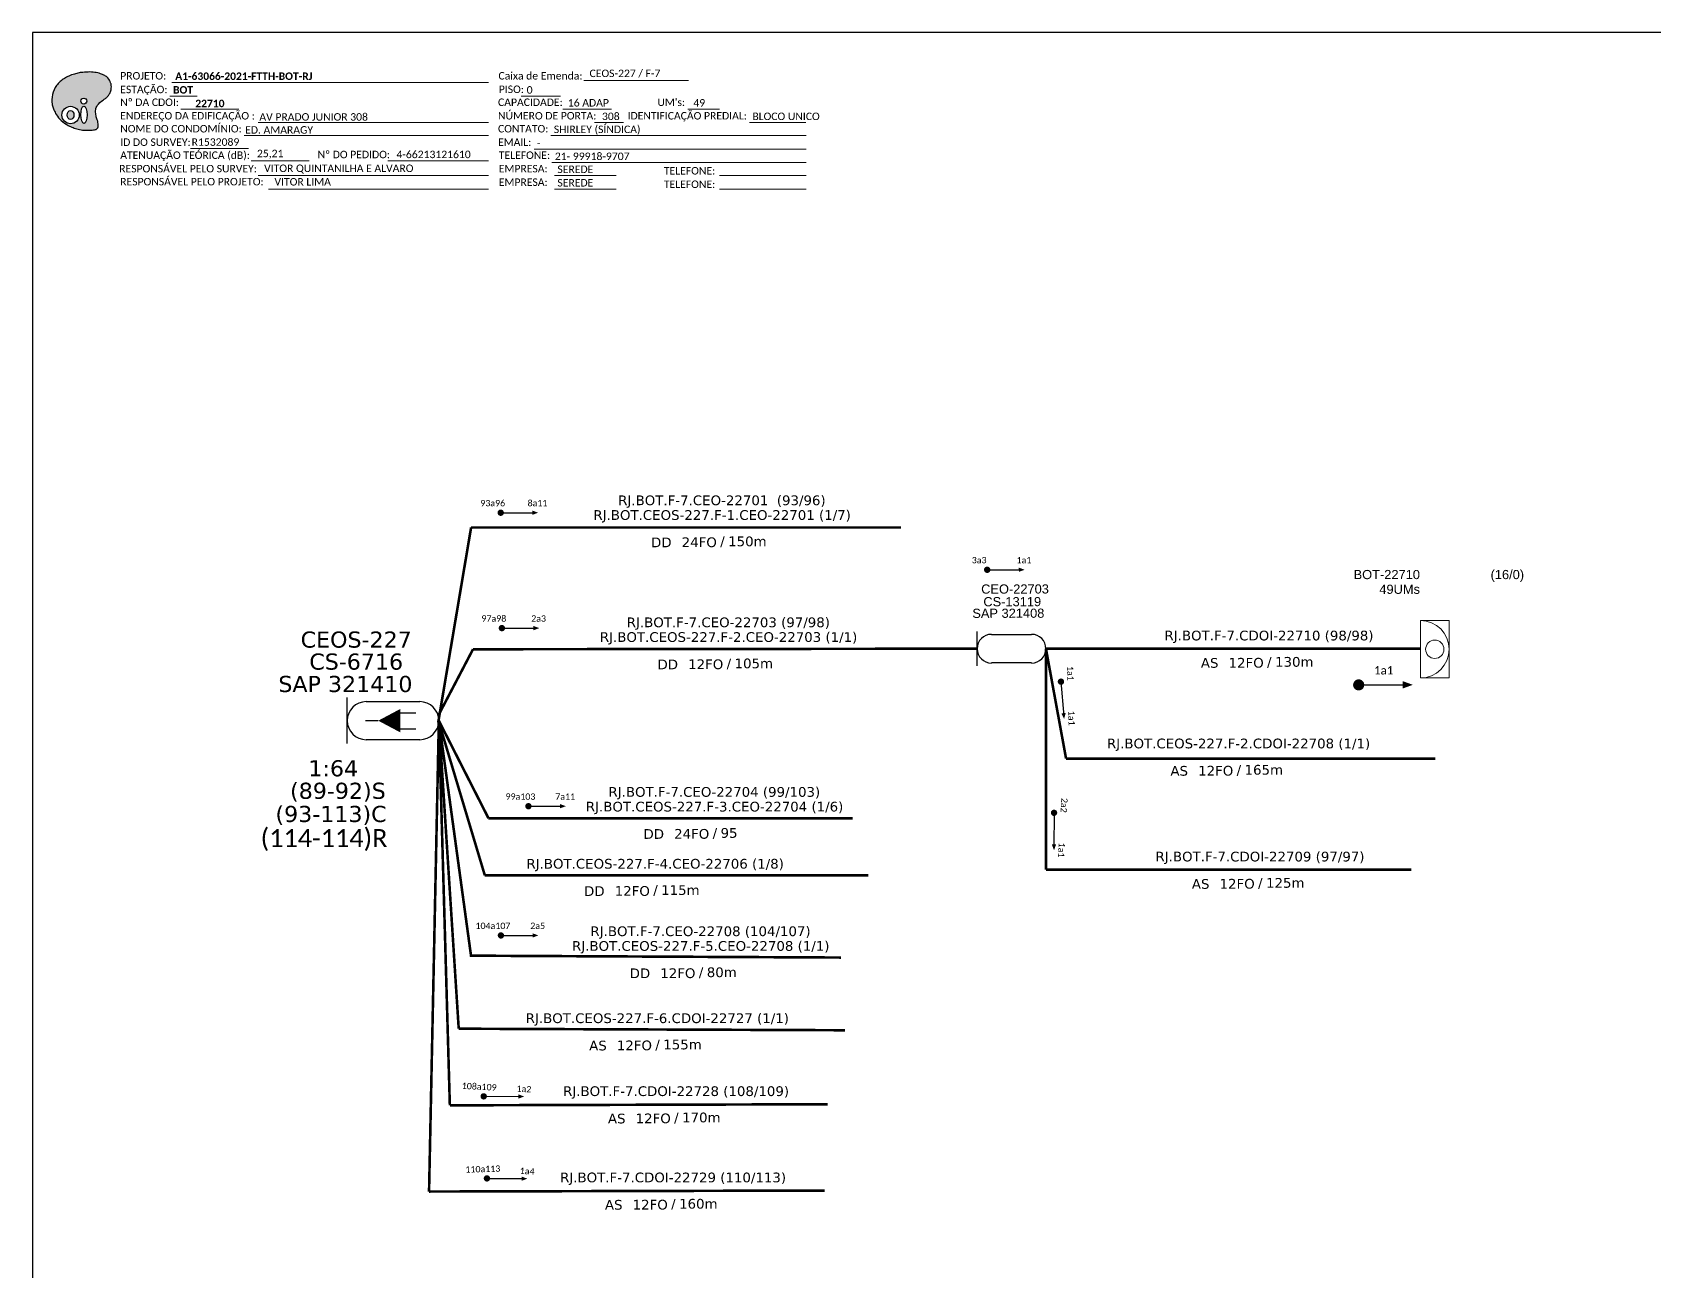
# Model space of a CAD drawing. Extents: x -89 to 3108, y 705 to 1299.
# Drawn here: x -89.3 to 299.7, y 1002 to 1299 of the extents above; entities that cross this region are included whole.
import ezdxf
from ezdxf.enums import TextEntityAlignment as Align

# ---------------------------------------------------------------- set-up
doc = ezdxf.new("R2010")
doc.units = 0
for name, color, linetype, lineweight in [("20.0-LEGENDA DOS CDO'S", 1, 'Continuous', 0), ('20.1-CDO_INTERIOR', 1, 'Continuous', 0), ('40.1-ETIQUETAS', 1, 'Continuous', 20)]:
    doc.layers.add(name, color=color, linetype=linetype, lineweight=lineweight)
for name, color, linetype in [('20.4-CEOS', 1, 'Continuous'), ('CAP a instalar', 1, 'Continuous'), ('SETA', 7, 'Continuous')]:
    doc.layers.add(name, color=color, linetype=linetype)
doc.styles.add('ARIAL', font='arial.ttf')
doc.styles.add('siredit', font='verdana.ttf')
doc.styles.get("Standard").update_dxf_attribs({"font": 'arial.ttf'})
doc.styles.add('WMF-Calibri0', font='calibri.ttf')
doc.styles.add('WMF-Calibri1', font='calibrib.ttf')
doc.linetypes.add('FENCELINE1', pattern='A,0.25,-0.1,[133,ltypeshp.shx,S=0.1,R=0,X=-0.1,Y=0],-0.1,1', length=1.45)

# ---------------------------------------------------------------- blocks, each defined once
blk = doc.blocks.new('OI')
h = blk.add_hatch(color=40)
edge = h.paths.add_edge_path()
edge.add_spline(control_points=[(4.35, -0.67), (3.92, -0.99), (3.26, -1.5), (2.81, -2.59), (2.9, -3.5), (3.06, -4.27), (3.31, -4.85), (3.37, -5.39), (3.4, -5.88), (3.2, -6.4), (2.54, -6.61), (1.65, -6.63), (0.55, -6.67), (-0.56, -6.42), (-1.61, -6.14), (-2.77, -5.61), (-3.92, -4.77), (-4.89, -3.7), (-5.34, -2.65), (-5.6, -1.94), (-5.85, -0.96), (-5.71, 0.47), (-5.1, 2.02), (-4.14, 3.02), (-3.3, 3.61), (-2.37, 4.16), (-1.36, 4.44), (-0.56, 4.7), (0.79, 4.85), (2.24, 4.97), (3.79, 4.57), (4.67, 4.21), (5.44, 3.65), (5.76, 2.99), (6.03, 2.21), (6.01, 1.46), (5.72, 0.64), (5.31, 0.08), (4.88, -0.38), (4.51, -0.55), (4.35, -0.67)], knot_values=[0, 0, 0, 0, 1.60434, 2.417191, 3.427595, 4.282808, 4.776746, 5.304182, 5.888771, 6.258406, 6.858137, 7.79129, 8.986195, 10.124242, 11.187857, 12.242908, 13.953784, 15.414161, 16.515391, 17.349188, 17.675853, 19.552021, 21.515531, 22.568638, 23.63245, 24.621084, 25.782718, 26.745347, 27.142653, 29.870543, 31.004649, 31.921532, 32.709589, 33.801391, 34.042471, 35.192333, 35.971461, 36.628871, 37.254359, 37.836911, 37.836911, 37.836911, 37.836911], degree=3, periodic=0)
h.paths.add_polyline_path([(1.13, -0.87, -1), (-0.04, -0.87, -1)], flags=16)
edge = h.paths.add_edge_path(flags=16)
edge.add_ellipse((0.56, -3.59), major_axis=(-0.02, 1.71), ratio=0.361305, start_angle=0, end_angle=360)
h.paths.add_polyline_path([(-0.36, -3.62, -1), (-3.8, -3.62, -1)], flags=16)
edge = h.paths.add_edge_path(flags=0)
edge.add_ellipse((-2.08, -3.62), major_axis=(0, 0.885), ratio=0.758294, start_angle=0, end_angle=360)
at = {"color": 40}
for centre, radius in [((-2.08, -3.62), 1.72), ((0.54, -0.87), 0.587)]:
    blk.add_circle(centre, radius, dxfattribs=at)
blk.add_ellipse((-2.08, -3.62), major_axis=(0, 0.885), ratio=0.758294, start_param=-3.141592653589792, end_param=3.141592653589792, dxfattribs=at)
blk.add_ellipse((0.56, -3.59), major_axis=(-0.02, 1.71), ratio=0.361305, dxfattribs=at)
at = {"color": 40, "start_tangent": (-0.800898, -0.598801), "end_tangent": (-0.800898, -0.598801)}
blk.add_spline([(4.35, -0.67), (3.2, -1.78), (2.9, -2.54), (2.92, -3.55), (3.12, -4.38), (3.28, -4.85), (3.37, -5.37), (3.35, -5.95), (3.2, -6.29), (2.66, -6.55), (1.73, -6.63), (0.54, -6.62), (-0.58, -6.41), (-1.6, -6.11), (-2.56, -5.67), (-3.95, -4.67), (-4.89, -3.56), (-5.37, -2.56), (-5.64, -1.78), (-5.72, -1.46), (-5.63, 0.42), (-4.84, 2.22), (-4.13, 2.99), (-3.27, 3.62), (-2.4, 4.09), (-1.3, 4.47), (-0.37, 4.72), (0.02, 4.77), (2.75, 4.8), (3.85, 4.53), (4.69, 4.16), (5.31, 3.68), (5.85, 2.73), (5.93, 2.5), (5.94, 1.35), (5.67, 0.62), (5.29, 0.08), (4.84, -0.36), (4.35, -0.67)], degree=3, dxfattribs=at)
blk = doc.blocks.new('CARIMBO')
at = {"color": 7, "lineweight": 0}
for points in [[(35.66, -16.79), (111.64, -16.79)], [(134.48, -16.3), (159.61, -16.3)], [(35.15, -20.06), (41.7, -20.06)], [(37.81, -23.14), (51.75, -23.14)], [(119.43, -20.02), (128.92, -20.02)], [(129.48, -23.14), (141.1, -23.14)], [(159.42, -23.14), (167.09, -23.14)], [(56.38, -26.37), (111.64, -26.37)], [(137.07, -26.37), (144.01, -26.37)], [(174.24, -26.37), (187.8, -26.37)], [(52.97, -29.48), (111.64, -29.48)], [(126.6, -29.48), (187.83, -29.48)], [(40.13, -32.55), (54.07, -32.55)], [(122.56, -32.72), (187.83, -32.72)], [(54.67, -35.52), (68.61, -35.52)], [(126.84, -35.96), (187.83, -35.96)], [(56.38, -39.07), (111.64, -39.07)], [(58.87, -42.31), (111.64, -42.31)], [(127.45, -39.07), (142.25, -39.07)], [(127.45, -42.31), (142.25, -42.31)], [(167.06, -39.07), (187.83, -39.07)], [(167.06, -42.31), (187.83, -42.31)]]:
    blk.add_lwpolyline(points, dxfattribs=at)
at = {"color": 7, "xscale": 1.213923925163967, "yscale": 1.213923925163967, "zscale": 1.213923925163967, "rotation": 0.1532896023949059}
blk.add_blockref('OI', (13.86, -20.16), dxfattribs=at)
at = {"color": 7, "lineweight": 0, "style": 'WMF-Calibri0'}
for s, height, p in [('PROJETO:', 1.793, (23.26, -16.04)), ('Caixa de Emenda:', 1.7927, (114.02, -16.04)), ('ESTAÇÃO:', 1.793, (23.26, -19.32)), ('PISO:', 1.793, (114.09, -19.28)), ('Nº DA CDOI:', 1.7927, (23.26, -22.39)), ('CAPACIDADE:', 1.7927, (113.91, -22.39)), ('NÚMERO DE PORTA:', 1.7927, (113.91, -25.63)), ("UM's:", 1.793, (152.15, -22.39)), ('ENDEREÇO DA EDIFICAÇÃO :', 1.7927, (23.26, -25.63)), ('NOME DO CONDOMÍNIO:', 1.7927, (23.26, -28.74)), ('CONTATO:', 1.793, (113.91, -28.74)), ('IDENTIFICAÇÃO PREDIAL:', 1.7927, (144.99, -25.63)), ('ID DO SURVEY:', 1.7927, (23.26, -31.97)), ('EMAIL:', 1.793, (113.91, -31.97)), ('ATENUAÇÃO TEÓRICA (dB):', 1.7927, (23.26, -35.09)), ('TELEFONE:', 1.793, (114.09, -35.09)), ('RESPONSÁVEL PELO SURVEY:', 1.7927, (23.02, -38.32)), ('EMPRESA:', 1.793, (114.09, -38.32)), ('TELEFONE:', 1.793, (153.7, -38.83)), ('RESPONSÁVEL PELO PROJETO:', 1.7927, (23.26, -41.44)), ('EMPRESA:', 1.793, (114.09, -41.56)), ('TELEFONE:', 1.793, (153.7, -42.06))]:
    blk.add_text(s, height=height, dxfattribs=at).set_placement(p)
at = {"color": 7, "lineweight": 0, "flags": 8}
for tag, p, style in [('PROJ', (36.46, -16.13), 'WMF-Calibri1'), ('CEOS-XX', (135.87, -15.46), 'WMF-Calibri0'), ('EST', (35.94, -19.41), 'WMF-Calibri1'), ('PISO_PTR', (120.78, -19.42), 'WMF-Calibri0'), ('CAPAC.', (130.66, -22.52), 'WMF-Calibri0'), ("UC'S", (160.78, -22.54), 'WMF-Calibri0'), ('NOME_DO_COND.', (53.23, -29.02), 'WMF-Calibri0'), ('LOGRADOURO', (56.65, -25.91), 'WMF-Calibri0'), ('NOME_DO_CONTATO', (127.3, -28.89), 'WMF-Calibri0'), ('N°', (138.85, -25.77), 'WMF-Calibri0'), ('N°PREDIO', (174.94, -25.77), 'WMF-Calibri0'), ('_ID_', (40.39, -31.94), 'WMF-Calibri0'), ('EMAIL', (123.26, -32.12), 'WMF-Calibri0'), ('O_POTEN', (56.06, -34.68), 'WMF-Calibri0'), ('TELEFONE', (127.55, -35.36), 'WMF-Calibri0'), ('RES_SURVEY', (57.78, -38.23), 'WMF-Calibri0'), ('EMP_RESP_SURVEY', (128.16, -38.47), 'WMF-Calibri0'), ('CONT_RESP_SURVEY', (167.76, -38.47), 'WMF-Calibri0'), ('RES_PROJ', (60.27, -41.47), 'WMF-Calibri0'), ('EMP_RESP_PROJ', (128.16, -41.71), 'WMF-Calibri0'), ('CONT_RESP_PROJ', (167.76, -41.71), 'WMF-Calibri0')]:
    blk.add_attdef(tag, p, '', height=1.79, dxfattribs=dict(at, style=style))
at = {"color": 7, "lineweight": 0, "style": 'WMF-Calibri1', "flags": 8}
blk.add_attdef("N° CDO'S", text='', height=1.79, dxfattribs=at).set_placement((44.78, -22.68), align=Align.CENTER)
blk = doc.blocks.new('ETIQUETA_RS5F')
at = {"layer": '40.1-ETIQUETAS', "color": 0, "style": 'siredit'}
blk.add_text('/', height=1.5, dxfattribs=at).set_placement((1.58, -1.95), align=Align.MIDDLE_RIGHT)
for tag, p in [('ETIQUETA_R_SECUNDARIA', (1.21, 2.1)), ('ETIQUETA_R_PRIMARIA', (1.21, 4.1)), ('F_ATIVAS/F_MORTAS', (1.14, -4.24))]:
    blk.add_attdef(tag, text='', height=1.5, dxfattribs=at).set_placement(p, align=Align.MIDDLE_CENTER)
for tag, p in [('TIPO_CABO', (-6.58, -2.12)), ('CAP_CABO', (0.4, -2.09))]:
    blk.add_attdef(tag, text='', height=1.5, dxfattribs=at).set_placement(p, align=Align.MIDDLE_RIGHT)
blk.add_attdef('METROS', text='', height=1.5, dxfattribs=at).set_placement((2.14, -1.95), align=Align.MIDDLE_LEFT)
for tag, p in [('FUSÃO_1', (0.85, -8.39)), ('FUSÃO_2', (0.85, -10.6)), ('FUSÃO_3', (0.85, -12.93)), ('FUSÃO_4', (0.85, -15.14)), ('FUSÃO_5', (0.85, -17.16))]:
    blk.add_attdef(tag, text='', height=1.5, dxfattribs=at).set_placement(p, align=Align.CENTER)
blk = doc.blocks.new('CDOI_INT')
at = {"layer": '20.1-CDO_INTERIOR', "color": 0, "lineweight": 18}
blk.add_lwpolyline([(4.25, -4.25), (4.25, 4.25), (0, 4.25), (0, -4.25)], close=True, dxfattribs=at)
blk.add_circle((2.12, 0), 1.36, dxfattribs=at)
blk.add_arc((0, 0), 4.25, 270, 90, dxfattribs=at)
at = {"layer": "20.0-LEGENDA DOS CDO'S", "color": 0, "style": 'ARIAL'}
for tag, p in [('CDO_N', (-0.08, 10.38)), ('SPLITER_1', (21.18, 10.38)), ('SPLITER_2', (21.19, 8.68)), ('SAP', (-0.08, 6.23)), ('SURVEY', (-0.08, 8.2)), ('1:XX', (5.94, -2.22)), ('UMS', (5.94, -4.24))]:
    blk.add_attdef(tag, p, '', height=1.36, dxfattribs=at)
blk.add_attdef('FIBRAS_UTILIZADAS', text='', height=1.36, dxfattribs=at).set_placement((15.34, 10.38), align=Align.CENTER)
blk = doc.blocks.new('CEOS_RP_CT_DRT')
at = {"layer": '20.4-CEOS', "color": 0}
for p, q in [((-4.54, 1.19), (-1.19, 1.19)), ((-1.19, -1.19), (-4.54, -1.19))]:
    blk.add_line(p, q, dxfattribs=at)
for points in [[(-5.73, -1.43), (-5.73, 1.44)], [(-3.79, 0), (-4.59, 0)], [(-2.47, 0.48), (-1.45, 0.48)], [(-2.47, -0.52), (-1.45, -0.52)]]:
    blk.add_lwpolyline(points, dxfattribs=at)
blk.add_lwpolyline([(-3.79, 0, 0, 1.47, 0), (-2.41, 0, 1.47, 1.47, 0)], format="xyseb", dxfattribs=at)
for centre, start, end in [((-4.54, 0), 90, 270), ((-1.19, 0), 270, 90)]:
    blk.add_arc(centre, 1.19, start, end, dxfattribs=at)
at = {"layer": '20.4-CEOS', "color": 7, "style": 'siredit'}
for tag, p in [('Nº_DA_CEOS', (-2.86, 5.6)), ('LOCAL', (-2.86, 4.24)), ('SAP', (-2.86, 2.78)), ('RACIO_SPLITAGEM', (-2.86, -1.88)), ('FIBRAS_SPLITTER', (-2.86, -3.58)), ('FIBRAS_TOP_C', (-2.86, -5.08)), ('RESERVA_FINAIS', (-2.86, -6.39))]:
    blk.add_attdef(tag, text='', height=1.01, dxfattribs=at).set_placement(p, align=Align.TOP_CENTER)

msp = doc.modelspace()

# ---------------------------------------------------------------- linework, layer by layer
msp.add_lwpolyline([(-89.32, 705.02), (749.25, 705.02), (749.25, 1299.02), (-89.32, 1299.02), (-89.32, 705.02)])
at = {"color": 7, "lineweight": 0}
msp.add_lwpolyline([(-4.01, 1268.26), (20.14, 1268.26)], dxfattribs=at)
at = {"color": 7, "const_width": 0.762}
for points in [[(22.67, 1183.81, 1), (23.43, 1183.81, 1)], [(139.39, 1170.13, 1), (140.16, 1170.13, 1)], [(22.94, 1156.13, 1), (23.7, 1156.13, 1)], [(157.44, 1143.67, 1), (157.51, 1142.91, 1)], [(29.32, 1113.41, 1), (30.08, 1113.42, 1)], [(155.81, 1112.21, 1), (155.81, 1111.45, 1)], [(22.72, 1082.41, 1), (23.48, 1082.41, 1)], [(18.59, 1043.81, 1), (19.35, 1043.82, 1)], [(19.36, 1024.13, 1), (20.12, 1024.14, 1)]]:
    msp.add_lwpolyline(points, format="xyb", close=True, dxfattribs=at)
at = {"const_width": 1.33}
msp.add_lwpolyline([(228.24, 1142.51, 1), (229.58, 1142.51, 1)], format="xyb", close=True, dxfattribs=at)
msp.add_lwpolyline([(228.24, 1142.51, 1), (229.58, 1142.51, 1)], format="xyb", close=True, dxfattribs=at)
at = {"layer": '20.4-CEOS', "color": 5}
for p, q in [((137.36, 1147.06), (137.36, 1155.35)), ((140.8, 1154.64), (150.43, 1154.64)), ((150.43, 1147.77), (140.8, 1147.77))]:
    msp.add_line(p, q, dxfattribs=at)
for centre, start, end in [((140.8, 1151.2), 90, 270), ((150.43, 1151.2), 270, 90)]:
    msp.add_arc(centre, 3.44, start, end, dxfattribs=at)
at = {"layer": 'CAP a instalar', "color": 7, "linetype": 'FENCELINE1', "ltscale": 6, "const_width": 0.622}
for points in [[(15.94, 1180.26), (8.04, 1133.46)], [(15.94, 1180.26), (119.08, 1180.26)], [(16.4, 1151.06), (137.36, 1151.2)], [(153.87, 1098.2), (153.87, 1151.2)], [(8.04, 1135.1), (16.4, 1151.06)], [(8.2, 1133.93), (5.85, 1020.98)], [(8.04, 1133.46), (8.04, 1133.46)], [(8.19, 1133.62), (19.23, 1096.83)], [(10.84, 1041.66), (8.2, 1133.93)], [(8.2, 1133.93), (12.97, 1060.04)], [(8.2, 1133.93), (20.11, 1110.53)], [(20.11, 1110.53), (107.48, 1110.53)], [(19.23, 1096.83), (111.22, 1096.83)], [(153.87, 1098.2), (241.58, 1098.2)], [(153.87, 1098.2), (241.58, 1098.2)], [(12.97, 1060.04), (105.69, 1059.67)], [(10.84, 1041.66), (101.47, 1041.92)], [(10.84, 1041.66), (101.47, 1041.92)], [(5.85, 1020.98), (100.75, 1021.22)], [(5.85, 1020.98), (100.75, 1021.22)]]:
    msp.add_lwpolyline(points, dxfattribs=at)
at = {"layer": 'CAP a instalar', "linetype": 'FENCELINE1', "ltscale": 6, "const_width": 0.622}
msp.add_lwpolyline([(153.87, 1151.2), (243.74, 1151.21)], dxfattribs=at)
msp.add_lwpolyline([(153.87, 1151.2), (243.74, 1151.21)], dxfattribs=at)
at = {"layer": 'CAP a instalar', "color": 8, "linetype": 'FENCELINE1', "ltscale": 6, "const_width": 0.622}
for points in [[(158.7, 1124.84), (153.87, 1151.2)], [(158.7, 1124.84), (247.31, 1124.84)]]:
    msp.add_lwpolyline(points, dxfattribs=at)
at = {"layer": 'CAP a instalar', "color": 7, "linetype": 'FENCELINE1', "ltscale": 6}
msp.add_lwpolyline([(104.66, 1077.11, 0.622, 0.622, 0), (15.92, 1077.56, 0.622, 0.622, 0), (8.2, 1133.93, 0, 0, 0)], format="xyseb", dxfattribs=at)
at = {"layer": 'SETA', "color": 7}
for points in [[(23.05, 1183.81), (31.37, 1183.81)], [(139.77, 1170.13), (148.09, 1170.13)], [(23.32, 1156.13), (31.64, 1156.13)], [(157.48, 1143.29), (158.16, 1135)], [(29.7, 1113.41), (38.02, 1113.41)], [(155.81, 1111.83), (155.8, 1103.51)], [(23.1, 1082.41), (31.42, 1082.41)], [(18.97, 1043.81), (27.29, 1043.84)], [(19.74, 1024.14), (28.06, 1024.13)]]:
    msp.add_lwpolyline(points, dxfattribs=at)
at = {"layer": 'SETA'}
msp.add_lwpolyline([(228.91, 1142.51), (240.37, 1142.51)], dxfattribs=at)
msp.add_lwpolyline([(228.91, 1142.51), (240.37, 1142.51)], dxfattribs=at)
at = {"layer": 'SETA', "color": 7}
for points in [[(30.64, 1184.32), (32.04, 1183.82), (30.65, 1183.3)], [(147.36, 1170.64), (148.76, 1170.13), (147.37, 1169.62)], [(30.91, 1156.64), (32.31, 1156.14), (30.91, 1155.62)], [(158.61, 1135.77), (158.22, 1134.34), (157.59, 1135.68)], [(37.29, 1113.92), (38.69, 1113.42), (37.3, 1112.91)], [(156.31, 1104.24), (155.81, 1102.84), (155.29, 1104.24)], [(30.69, 1082.92), (32.09, 1082.42), (30.7, 1081.9)], [(27.28, 1044.28), (28.68, 1043.79), (27.29, 1043.26)], [(28.05, 1024.57), (29.45, 1024.07), (28.06, 1023.56)]]:
    msp.add_solid(points, dxfattribs=at)
at = {"layer": 'SETA'}
msp.add_solid([(239.45, 1143.42), (241.9, 1142.53), (239.45, 1141.64)], dxfattribs=at)
msp.add_solid([(239.45, 1143.42), (241.9, 1142.53), (239.45, 1141.64)], dxfattribs=at)

# ---------------------------------------------------------------- block references
ref = msp.add_blockref('CARIMBO', (-91.51, 1303.77))
ref.add_attrib('PROJ', 'A1-63066-2021-FTTH-BOT-RJ', (-55.05, 1287.63), dxfattribs={"color": 7, "lineweight": 0, "height": 1.7927, "style": 'WMF-Calibri1'})
ref.add_attrib('EST', 'BOT', (-55.57, 1284.35), dxfattribs={"color": 7, "lineweight": 0, "height": 1.793, "style": 'WMF-Calibri1'})
ref.add_attrib("N° CDO'S", '22710', dxfattribs={"color": 7, "lineweight": 0, "height": 1.793, "style": 'WMF-Calibri1'}).set_placement((-46.73, 1281.09), align=Align.CENTER)
ref.add_attrib('LOGRADOURO', 'AV PRADO JUNIOR 308', (-34.86, 1277.86), dxfattribs={"color": 7, "lineweight": 0, "height": 1.7927, "style": 'WMF-Calibri0'})
ref.add_attrib('NOME_DO_COND.', 'ED. AMARAGY', (-38.28, 1274.74), dxfattribs={"color": 7, "lineweight": 0, "height": 1.7927, "style": 'WMF-Calibri0'})
ref.add_attrib('_ID_', 'R1532089', (-51.11, 1271.83), dxfattribs={"color": 7, "lineweight": 0, "height": 1.793, "style": 'WMF-Calibri0'})
ref.add_attrib('O_POTEN', '25,21', (-35.45, 1269.09), dxfattribs={"color": 7, "lineweight": 0, "height": 1.793, "style": 'WMF-Calibri0'})
ref.add_attrib('RES_SURVEY', 'VITOR QUINTANILHA E ALVARO', (-33.73, 1265.54), dxfattribs={"color": 7, "lineweight": 0, "height": 1.7927, "style": 'WMF-Calibri0'})
ref.add_attrib('RES_PROJ', 'VITOR LIMA', (-31.24, 1262.3), dxfattribs={"color": 7, "lineweight": 0, "height": 1.793, "style": 'WMF-Calibri0'})
ref.add_attrib('CEOS-XX', 'CEOS-227 / F-7', (44.36, 1288.31), dxfattribs={"color": 7, "lineweight": 0, "height": 1.7927, "style": 'WMF-Calibri0'})
ref.add_attrib('CAPAC.', '16 ADAP', (39.15, 1281.25), dxfattribs={"color": 7, "lineweight": 0, "height": 1.793, "style": 'WMF-Calibri0'})
ref.add_attrib("UC'S", '49', (69.27, 1281.23), dxfattribs={"color": 7, "lineweight": 0, "height": 1.793, "style": 'WMF-Calibri0'})
ref.add_attrib('PISO_PTR', '0', (29.28, 1284.34), dxfattribs={"color": 7, "lineweight": 0, "height": 1.79, "style": 'WMF-Calibri0'})
ref.add_attrib('N°', '308', (47.34, 1278), dxfattribs={"color": 7, "lineweight": 0, "height": 1.793, "style": 'WMF-Calibri0'})
ref.add_attrib('N°PREDIO', 'BLOCO UNICO', (83.43, 1278), dxfattribs={"color": 7, "lineweight": 0, "height": 1.7927, "style": 'WMF-Calibri0'})
ref.add_attrib('NOME_DO_CONTATO', 'SHIRLEY (SÍNDICA)', (35.79, 1274.88), dxfattribs={"color": 7, "lineweight": 0, "height": 1.7927, "style": 'WMF-Calibri0'})
ref.add_attrib('EMAIL', '-', (31.75, 1271.65), dxfattribs={"color": 7, "lineweight": 0, "height": 1.79, "style": 'WMF-Calibri0'})
ref.add_attrib('TELEFONE', '21- 99918-9707', (36.04, 1268.41), dxfattribs={"color": 7, "lineweight": 0, "height": 1.7927, "style": 'WMF-Calibri0'})
ref.add_attrib('EMP_RESP_SURVEY', 'SEREDE', (36.65, 1265.3), dxfattribs={"color": 7, "lineweight": 0, "height": 1.793, "style": 'WMF-Calibri0'})
ref.add_attrib('EMP_RESP_PROJ', 'SEREDE', (36.65, 1262.06), dxfattribs={"color": 7, "lineweight": 0, "height": 1.793, "style": 'WMF-Calibri0'})
at = {"layer": '40.1-ETIQUETAS', "color": 7}
ref = msp.add_blockref('ETIQUETA_RS5F', (74.33, 1179.98), dxfattribs=dict(at, xscale=1.55534762170088, yscale=1.55534762170088, zscale=1.55534762170088))
ref.add_attrib('ETIQUETA_R_PRIMARIA', 'RJ.BOT.F-7.CEO-22701  (93/96)', dxfattribs={"color": 0, "height": 2.333, "style": 'siredit'}).set_placement((76.12, 1186.79), align=Align.MIDDLE_CENTER)
ref.add_attrib('ETIQUETA_R_SECUNDARIA', 'RJ.BOT.CEOS-227.F-1.CEO-22701 (1/7)', dxfattribs={"color": 0, "height": 2.333, "style": 'siredit'}).set_placement((76.17, 1183.26), align=Align.MIDDLE_CENTER)
ref.add_attrib('TIPO_CABO', 'DD', dxfattribs={"color": 0, "height": 2.333, "style": 'siredit'}).set_placement((64.04, 1176.7), align=Align.MIDDLE_RIGHT)
ref.add_attrib('CAP_CABO', '24FO', dxfattribs={"color": 0, "height": 2.333, "style": 'siredit'}).set_placement((74.9, 1176.73), align=Align.MIDDLE_RIGHT)
ref.add_attrib('METROS', '150m', dxfattribs={"color": 0, "height": 2.333, "style": 'siredit'}).set_placement((77.62, 1176.95), align=Align.MIDDLE_LEFT)
ref = msp.add_blockref('ETIQUETA_RS5F', (75.88, 1150.71), dxfattribs=dict(at, xscale=1.55534762170088, yscale=1.55534762170088, zscale=1.55534762170088))
ref.add_attrib('ETIQUETA_R_PRIMARIA', 'RJ.BOT.F-7.CEO-22703 (97/98)', dxfattribs={"color": 0, "height": 2.333, "style": 'siredit'}).set_placement((77.66, 1157.52), align=Align.MIDDLE_CENTER)
ref.add_attrib('ETIQUETA_R_SECUNDARIA', 'RJ.BOT.CEOS-227.F-2.CEO-22703 (1/1)', dxfattribs={"color": 0, "height": 2.333, "style": 'siredit'}).set_placement((77.72, 1153.99), align=Align.MIDDLE_CENTER)
ref.add_attrib('TIPO_CABO', 'DD', dxfattribs={"color": 0, "height": 2.333, "style": 'siredit'}).set_placement((65.59, 1147.42), align=Align.MIDDLE_RIGHT)
ref.add_attrib('CAP_CABO', '12FO', dxfattribs={"color": 0, "height": 2.333, "style": 'siredit'}).set_placement((76.45, 1147.46), align=Align.MIDDLE_RIGHT)
ref.add_attrib('METROS', '105m', dxfattribs={"color": 0, "height": 2.333, "style": 'siredit'}).set_placement((79.16, 1147.67), align=Align.MIDDLE_LEFT)
ref = msp.add_blockref('ETIQUETA_RS5F', (72.52, 1110.04), dxfattribs=dict(at, xscale=1.55534762170088, yscale=1.55534762170088, zscale=1.555347608236974))
ref.add_attrib('ETIQUETA_R_PRIMARIA', 'RJ.BOT.F-7.CEO-22704 (99/103)', dxfattribs={"color": 0, "height": 2.333, "style": 'siredit'}).set_placement((74.3, 1116.84), align=Align.MIDDLE_CENTER)
ref.add_attrib('ETIQUETA_R_SECUNDARIA', 'RJ.BOT.CEOS-227.F-3.CEO-22704 (1/6)', dxfattribs={"color": 0, "height": 2.333, "style": 'siredit'}).set_placement((74.36, 1113.31), align=Align.MIDDLE_CENTER)
ref.add_attrib('TIPO_CABO', 'DD', dxfattribs={"color": 0, "height": 2.333, "style": 'siredit'}).set_placement((62.23, 1106.75), align=Align.MIDDLE_RIGHT)
ref.add_attrib('CAP_CABO', '24FO', dxfattribs={"color": 0, "height": 2.333, "style": 'siredit'}).set_placement((73.09, 1106.78), align=Align.MIDDLE_RIGHT)
ref.add_attrib('METROS', '95', dxfattribs={"color": 0, "height": 2.333, "style": 'siredit'}).set_placement((75.8, 1107), align=Align.MIDDLE_LEFT)
ref = msp.add_blockref('ETIQUETA_RS5F', (58.26, 1096.34), dxfattribs=dict(at, xscale=1.55534762170088, yscale=1.55534762170088, zscale=1.55534762170088))
ref.add_attrib('ETIQUETA_R_SECUNDARIA', 'RJ.BOT.CEOS-227.F-4.CEO-22706 (1/8)', dxfattribs={"color": 0, "height": 2.333, "style": 'siredit'}).set_placement((60.1, 1099.61), align=Align.MIDDLE_CENTER)
ref.add_attrib('TIPO_CABO', 'DD', dxfattribs={"color": 0, "height": 2.333, "style": 'siredit'}).set_placement((47.97, 1093.05), align=Align.MIDDLE_RIGHT)
ref.add_attrib('CAP_CABO', '12FO', dxfattribs={"color": 0, "height": 2.333, "style": 'siredit'}).set_placement((58.83, 1093.08), align=Align.MIDDLE_RIGHT)
ref.add_attrib('METROS', '115m ', dxfattribs={"color": 0, "height": 2.333, "style": 'siredit'}).set_placement((61.54, 1093.3), align=Align.MIDDLE_LEFT)
ref = msp.add_blockref('ETIQUETA_RS5F', (69.2, 1076.62), dxfattribs=dict(at, xscale=1.55534762170088, yscale=1.55534762170088, zscale=1.55534762170088))
ref.add_attrib('ETIQUETA_R_PRIMARIA', 'RJ.BOT.F-7.CEO-22708 (104/107)', dxfattribs={"color": 0, "height": 2.333, "style": 'siredit'}).set_placement((70.99, 1083.42), align=Align.MIDDLE_CENTER)
ref.add_attrib('ETIQUETA_R_SECUNDARIA', 'RJ.BOT.CEOS-227.F-5.CEO-22708 (1/1)', dxfattribs={"color": 0, "height": 2.333, "style": 'siredit'}).set_placement((71.04, 1079.89), align=Align.MIDDLE_CENTER)
ref.add_attrib('TIPO_CABO', 'DD', dxfattribs={"color": 0, "height": 2.333, "style": 'siredit'}).set_placement((58.91, 1073.33), align=Align.MIDDLE_RIGHT)
ref.add_attrib('CAP_CABO', '12FO', dxfattribs={"color": 0, "height": 2.333, "style": 'siredit'}).set_placement((69.77, 1073.36), align=Align.MIDDLE_RIGHT)
ref.add_attrib('METROS', '80m', dxfattribs={"color": 0, "height": 2.333, "style": 'siredit'}).set_placement((72.49, 1073.58), align=Align.MIDDLE_LEFT)
at = {"layer": 'CAP a instalar', "linetype": 'FENCELINE1', "ltscale": 5.3}
ref = msp.add_blockref('CDOI_INT', (243.74, 1151.06), dxfattribs=dict(at, xscale=1.620708838748099, yscale=1.620708838748099, zscale=1.620708838748099))
ref.add_attrib('CDO_N', 'BOT-22710', dxfattribs={"layer": "20.0-LEGENDA DOS CDO'S", "color": 0, "height": 2.205, "style": 'ARIAL'}).set_placement((243.61, 1167.88), align=Align.RIGHT)
ref.add_attrib('FIBRAS_UTILIZADAS', '(16/0)', dxfattribs={"layer": "20.0-LEGENDA DOS CDO'S", "color": 0, "height": 2.205, "style": 'ARIAL'}).set_placement((268.6, 1167.88), align=Align.RIGHT)
ref.add_attrib('SURVEY', '49UMs', dxfattribs={"layer": "20.0-LEGENDA DOS CDO'S", "color": 0, "height": 2.205, "style": 'ARIAL'}).set_placement((243.62, 1164.35), align=Align.RIGHT)
at = {"layer": 'CAP a instalar', "color": 7, "linetype": 'FENCELINE1', "ltscale": 7}
ref = msp.add_blockref('CEOS_RP_CT_DRT', (8.2, 1133.93), dxfattribs=dict(at, xscale=3.834813031166931, yscale=3.834813031166931, zscale=3.834813031166931))
ref.add_attrib('Nº_DA_CEOS', 'CEOS-227', dxfattribs={"layer": '20.4-CEOS', "color": 7, "height": 3.872, "style": 'siredit'}).set_placement((-11.63, 1155.32), align=Align.TOP_CENTER)
ref.add_attrib('LOCAL', 'CS-6716', dxfattribs={"layer": '20.4-CEOS', "color": 7, "height": 3.872, "style": 'siredit'}).set_placement((-11.63, 1150.04), align=Align.TOP_CENTER)
ref.add_attrib('SAP', '  SAP 321410', dxfattribs={"layer": '20.4-CEOS', "color": 7, "height": 3.8719, "style": 'siredit'}).set_placement((-15.91, 1144.67), align=Align.TOP_CENTER)
ref.add_attrib('RACIO_SPLITAGEM', '1:64', dxfattribs={"layer": '20.4-CEOS', "color": 7, "height": 3.872, "style": 'siredit'}).set_placement((-17.14, 1124.45), align=Align.TOP_CENTER)
ref.add_attrib('FIBRAS_SPLITTER', '(89-92)S', dxfattribs={"layer": '20.4-CEOS', "color": 7, "height": 3.872, "style": 'siredit'}).set_placement((-16.02, 1119.05), align=Align.TOP_CENTER)
ref.add_attrib('RESERVA_FINAIS', '(93-113)C', dxfattribs={"layer": '20.4-CEOS', "color": 7, "height": 3.872, "style": 'siredit'}).set_placement((-17.67, 1113.49), align=Align.TOP_CENTER)
at = {"layer": 'CAP a instalar', "color": 1, "linetype": 'FENCELINE1', "ltscale": 5.3}
ref = msp.add_blockref('ETIQUETA_RS5F', (205.55, 1151.08), dxfattribs=dict(at, xscale=1.55534762170088, yscale=1.55534762170088, zscale=1.55534762170088))
ref.add_attrib('ETIQUETA_R_SECUNDARIA', 'RJ.BOT.F-7.CDOI-22710 (98/98)', dxfattribs={"layer": '40.1-ETIQUETAS', "color": 0, "height": 2.333, "style": 'siredit'}).set_placement((207.39, 1154.35), align=Align.MIDDLE_CENTER)
ref.add_attrib('TIPO_CABO', 'AS', dxfattribs={"layer": '40.1-ETIQUETAS', "color": 0, "height": 2.333, "style": 'siredit'}).set_placement((195.26, 1147.79), align=Align.MIDDLE_RIGHT)
ref.add_attrib('CAP_CABO', '12FO', dxfattribs={"layer": '40.1-ETIQUETAS', "color": 0, "height": 2.333, "style": 'siredit'}).set_placement((206.12, 1147.82), align=Align.MIDDLE_RIGHT)
ref.add_attrib('METROS', '130m ', dxfattribs={"layer": '40.1-ETIQUETAS', "color": 0, "height": 2.333, "style": 'siredit'}).set_placement((208.84, 1148.04), align=Align.MIDDLE_LEFT)
at = {"layer": 'CAP a instalar', "color": 8, "linetype": 'FENCELINE1', "ltscale": 5.3}
ref = msp.add_blockref('ETIQUETA_RS5F', (198.25, 1125.19), dxfattribs=dict(at, xscale=1.55534762170088, yscale=1.55534762170088, zscale=1.55534762170088))
ref.add_attrib('ETIQUETA_R_SECUNDARIA', 'RJ.BOT.CEOS-227.F-2.CDOI-22708 (1/1)', dxfattribs={"layer": '40.1-ETIQUETAS', "color": 0, "height": 2.333, "style": 'siredit'}).set_placement((200.09, 1128.46), align=Align.MIDDLE_CENTER)
ref.add_attrib('TIPO_CABO', 'AS', dxfattribs={"layer": '40.1-ETIQUETAS', "color": 0, "height": 2.333, "style": 'siredit'}).set_placement((187.96, 1121.9), align=Align.MIDDLE_RIGHT)
ref.add_attrib('CAP_CABO', '12FO', dxfattribs={"layer": '40.1-ETIQUETAS', "color": 0, "height": 2.333, "style": 'siredit'}).set_placement((198.82, 1121.93), align=Align.MIDDLE_RIGHT)
ref.add_attrib('METROS', '165m ', dxfattribs={"layer": '40.1-ETIQUETAS', "color": 0, "height": 2.333, "style": 'siredit'}).set_placement((201.53, 1122.15), align=Align.MIDDLE_LEFT)
at = {"layer": 'CAP a instalar', "color": 7, "linetype": 'FENCELINE1', "ltscale": 5.3}
ref = msp.add_blockref('ETIQUETA_RS5F', (203.39, 1098.06), dxfattribs=dict(at, xscale=1.55534762170088, yscale=1.55534762170088, zscale=1.55534762170088))
ref.add_attrib('ETIQUETA_R_SECUNDARIA', 'RJ.BOT.F-7.CDOI-22709 (97/97)', dxfattribs={"layer": '40.1-ETIQUETAS', "color": 0, "height": 2.333, "style": 'siredit'}).set_placement((205.23, 1101.33), align=Align.MIDDLE_CENTER)
ref.add_attrib('TIPO_CABO', 'AS', dxfattribs={"layer": '40.1-ETIQUETAS', "color": 0, "height": 2.333, "style": 'siredit'}).set_placement((193.1, 1094.77), align=Align.MIDDLE_RIGHT)
ref.add_attrib('CAP_CABO', '12FO', dxfattribs={"layer": '40.1-ETIQUETAS', "color": 0, "height": 2.333, "style": 'siredit'}).set_placement((203.96, 1094.81), align=Align.MIDDLE_RIGHT)
ref.add_attrib('METROS', '125m ', dxfattribs={"layer": '40.1-ETIQUETAS', "color": 0, "height": 2.333, "style": 'siredit'}).set_placement((206.68, 1095.02), align=Align.MIDDLE_LEFT)
ref = msp.add_blockref('ETIQUETA_RS5F', (58.77, 1059.29), dxfattribs=dict(at, xscale=1.55534762170088, yscale=1.55534762170088, zscale=1.55534762170088))
ref.add_attrib('ETIQUETA_R_SECUNDARIA', 'RJ.BOT.CEOS-227.F-6.CDOI-22727 (1/1)', dxfattribs={"layer": '40.1-ETIQUETAS', "color": 0, "height": 2.333, "style": 'siredit'}).set_placement((60.62, 1062.56), align=Align.MIDDLE_CENTER)
ref.add_attrib('TIPO_CABO', 'AS', dxfattribs={"layer": '40.1-ETIQUETAS', "color": 0, "height": 2.333, "style": 'siredit'}).set_placement((48.49, 1056), align=Align.MIDDLE_RIGHT)
ref.add_attrib('CAP_CABO', '12FO', dxfattribs={"layer": '40.1-ETIQUETAS', "color": 0, "height": 2.333, "style": 'siredit'}).set_placement((59.34, 1056.04), align=Align.MIDDLE_RIGHT)
ref.add_attrib('METROS', '155m', dxfattribs={"layer": '40.1-ETIQUETAS', "color": 0, "height": 2.333, "style": 'siredit'}).set_placement((62.06, 1056.25), align=Align.MIDDLE_LEFT)
ref = msp.add_blockref('ETIQUETA_RS5F', (63.28, 1041.78), dxfattribs=dict(at, xscale=1.55534762170088, yscale=1.55534762170088, zscale=1.55534762170088))
ref.add_attrib('ETIQUETA_R_SECUNDARIA', 'RJ.BOT.F-7.CDOI-22728 (108/109)', dxfattribs={"layer": '40.1-ETIQUETAS', "color": 0, "height": 2.333, "style": 'siredit'}).set_placement((65.12, 1045.06), align=Align.MIDDLE_CENTER)
ref.add_attrib('TIPO_CABO', 'AS', dxfattribs={"layer": '40.1-ETIQUETAS', "color": 0, "height": 2.333, "style": 'siredit'}).set_placement((52.99, 1038.49), align=Align.MIDDLE_RIGHT)
ref.add_attrib('CAP_CABO', '12FO', dxfattribs={"layer": '40.1-ETIQUETAS', "color": 0, "height": 2.333, "style": 'siredit'}).set_placement((63.85, 1038.53), align=Align.MIDDLE_RIGHT)
ref.add_attrib('METROS', '170m', dxfattribs={"layer": '40.1-ETIQUETAS', "color": 0, "height": 2.333, "style": 'siredit'}).set_placement((66.56, 1038.75), align=Align.MIDDLE_LEFT)
ref = msp.add_blockref('ETIQUETA_RS5F', (62.56, 1021.09), dxfattribs=dict(at, xscale=1.55534762170088, yscale=1.55534762170088, zscale=1.55534762170088))
ref.add_attrib('ETIQUETA_R_SECUNDARIA', 'RJ.BOT.F-7.CDOI-22729 (110/113)', dxfattribs={"layer": '40.1-ETIQUETAS', "color": 0, "height": 2.333, "style": 'siredit'}).set_placement((64.4, 1024.36), align=Align.MIDDLE_CENTER)
ref.add_attrib('TIPO_CABO', 'AS', dxfattribs={"layer": '40.1-ETIQUETAS', "color": 0, "height": 2.333, "style": 'siredit'}).set_placement((52.27, 1017.8), align=Align.MIDDLE_RIGHT)
ref.add_attrib('CAP_CABO', '12FO', dxfattribs={"layer": '40.1-ETIQUETAS', "color": 0, "height": 2.333, "style": 'siredit'}).set_placement((63.13, 1017.83), align=Align.MIDDLE_RIGHT)
ref.add_attrib('METROS', '160m', dxfattribs={"layer": '40.1-ETIQUETAS', "color": 0, "height": 2.333, "style": 'siredit'}).set_placement((65.84, 1018.05), align=Align.MIDDLE_LEFT)

# ---------------------------------------------------------------- texts
at = {"color": 7, "lineweight": 0, "style": 'WMF-Calibri0'}
msp.add_text('Nº DO PEDIDO:', height=1.7927, dxfattribs=at).set_placement((-20.88, 1268.84))
at = {"color": 7, "char_height": 1.5249, "width": 112.5729, "attachment_point": 5}
for s, insert, rotation in [('\\pt56.42229;{\\fCalibri|b0|i0|c0|p34;\\C256;93a96}', (21.13, 1186.11), 359.9166), ('\\pt56.42229;{\\fCalibri|b0|i0|c0|p34;\\C256;8a11}', (31.87, 1186.11), 359.9166), ('\\pt56.42229;{\\fCalibri|b0|i0|c0|p34;\\C256;97a98}', (21.4, 1158.43), 359.9166), ('\\pt56.42229;{\\fCalibri|b0|i0|c0|p34;\\C256;2a3}', (32.14, 1158.43), 359.9166), ('\\pt56.42229;{\\fCalibri|b0|i0|c0|p34;\\C256;99a103}', (27.78, 1115.71), 359.9166), ('\\pt56.42229;{\\fCalibri|b0|i0|c0|p34;\\C256;7a11}', (38.53, 1115.71), 359.9166), ('\\pt56.42229;{\\fCalibri|b0|i0|c0|p34;\\C256;2a2}', (158.22, 1113.62), 266.6377), ('\\pt56.42229;{\\fCalibri|b0|i0|c0|p34;\\C256;1a1}', (157.6, 1102.89), 266.6377), ('\\pt56.42229;{\\fCalibri|b0|i0|c0|p34;\\C256;104a107}', (21.18, 1084.71), 359.9166), ('\\pt56.42229;{\\fCalibri|b0|i0|c0|p34;\\C256;2a5}', (31.92, 1084.71), 359.9166), ('\\pt56.42229;{\\fCalibri|b0|i0|c0|p34;\\C256;108a109}', (17.89, 1046.14), 356.9091), ('\\pt56.42229;{\\fCalibri|b0|i0|c0|p34;\\C256;1a2}', (28.62, 1045.58), 356.9091), ('\\pt56.42229;{\\fCalibri|b0|i0|c0|p34;\\C256;110a113}', (18.76, 1026.37), 1.6028), ('\\pt56.42229;{\\fCalibri|b0|i0|c0|p34;\\C256;1a4}', (29.4, 1025.87), 356.6982)]:
    msp.add_mtext(s, dxfattribs=dict(at, insert=insert, rotation=rotation))
at = {"color": 5, "char_height": 1.5249, "width": 112.5729, "attachment_point": 5}
for s, insert, rotation in [('\\pt56.42229;{\\fCalibri|b0|i0|c0|p34;\\C256;3a3}', (137.85, 1172.43), 359.9166), ('\\pt56.42229;{\\fCalibri|b0|i0|c0|p34;\\C256;1a1}', (148.6, 1172.43), 359.9166), ('\\pt56.42229;{\\fCalibri|b0|i0|c0|p34;\\C256;1a1}', (159.72, 1145.28), 271.4331), ('\\pt56.42229;{\\fCalibri|b0|i0|c0|p34;\\C256;1a1}', (160.01, 1134.53), 271.4331)]:
    msp.add_mtext(s, dxfattribs=dict(at, insert=insert, rotation=rotation))
at = {"insert": (234.91, 1146.01), "char_height": 2.0002, "width": 33.8149, "attachment_point": 5}
msp.add_mtext('\\pt74.00702;{\\fCalibri|b0|i0|c0|p34;1a1}', dxfattribs=at)
at = {"color": 7, "insert": (-19.34, 1105.29), "char_height": 4.3428, "width": 80.9761, "attachment_point": 5}
msp.add_mtext('{\\fCalibri|b0|i0|c0|p34;\\C7;(114-114)R}', dxfattribs=at)
at = {"color": 7, "lineweight": 0, "style": 'WMF-Calibri0', "flags": 8}
msp.add_attdef('4-66213121610', (-1.97, 1268.87), '', height=1.79, dxfattribs=at)
at = {"layer": "20.0-LEGENDA DOS CDO'S", "color": 5, "style": 'ARIAL'}
for s, p in [('CEO-22703', (138.33, 1164.4)), ('CS-13119', (138.86, 1161.36)), ('SAP 321408', (136.21, 1158.58))]:
    msp.add_text(s, height=2.203, rotation=0.118, dxfattribs=at).set_placement(p)

doc.saveas('drawing.dxf')
